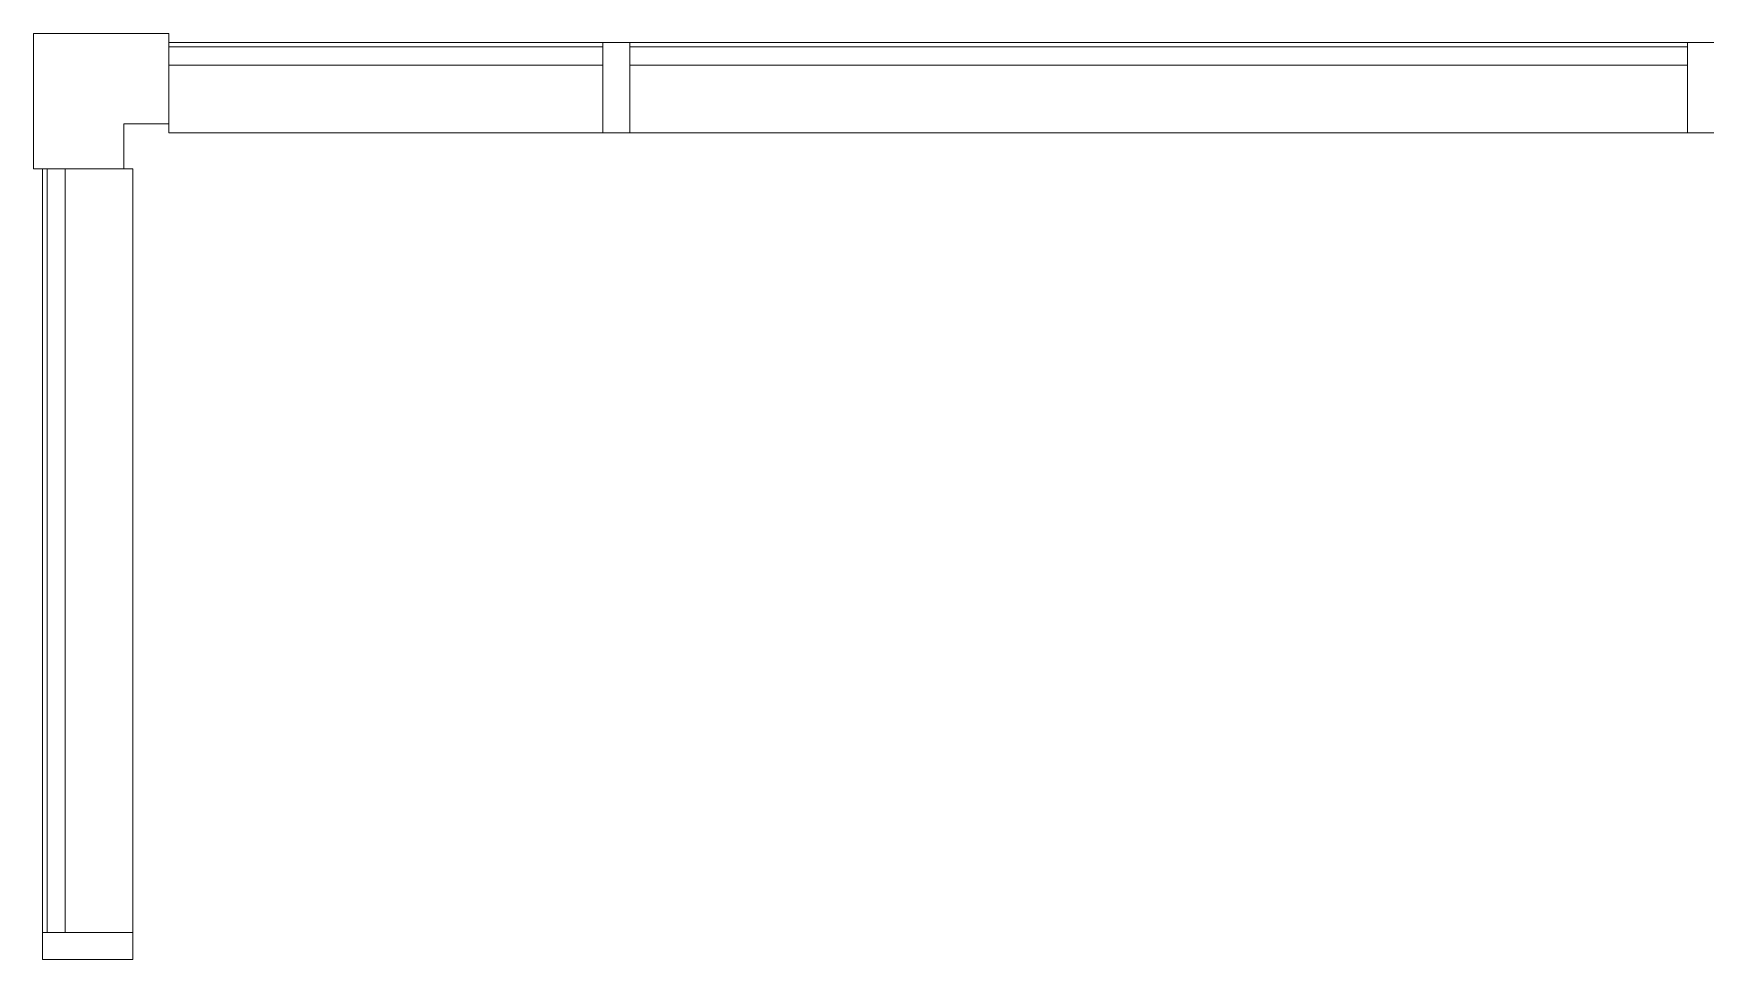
# Model space of a CAD drawing. Header units: inches. Extents: x -1180 to 2011, y -268 to 2143.
# Drawn here: x -1170 to -1077.5, y 2089.9 to 2140.8 of the extents above; entities that cross this region are included whole.
import ezdxf

# ---------------------------------------------------------------- set-up
doc = ezdxf.new("R2010")
doc.units = ezdxf.units.IN
doc.header["$MEASUREMENT"] = 0
doc.layers.add('A-GLAZ-CURT', color=52, linetype='Continuous', lineweight=9)
doc.layers.add('A-GLAZ-CWMG', color=51, linetype='Continuous', lineweight=13)

# ---------------------------------------------------------------- blocks, each defined once
blk = doc.blocks.new('L Corner Mullion - 5_ x 5_ Corner-4982812-6TH FLOOR POWER _ SIGNAL')
at = {"layer": 'A-GLAZ-CWMG', "lineweight": 20}
for p, q in [((2.5, 5), (-2.5, 5)), ((-2.5, 5), (-2.5, 2.5)), ((2.5, -2.5), (2.5, 5)), ((-2.5, 2.5), (-5, 2.5)), ((-5, 2.5), (-5, -2.5)), ((-5, -2.5), (2.5, -2.5))]:
    blk.add_line(p, q, dxfattribs=at)
blk = doc.blocks.new('System Panel - Glazed-4982815-6TH FLOOR POWER _ SIGNAL')
at = {"layer": 'A-GLAZ-CURT', "lineweight": 13}
for p, q in [((12, 1.75), (-12, 1.75)), ((-12, 1.75), (-12, 0.75)), ((12, 0.75), (12, 1.75)), ((-12, 0.75), (12, 0.75))]:
    blk.add_line(p, q, dxfattribs=at)
blk = doc.blocks.new('System Panel - Glazed-4982816-6TH FLOOR POWER _ SIGNAL')
at = {"layer": 'A-GLAZ-CURT', "lineweight": 13}
for p, q in [((29.258, 1.75), (-29.258, 1.75)), ((-29.258, 1.75), (-29.258, 0.75)), ((29.258, 0.75), (29.258, 1.75)), ((-29.258, 0.75), (29.258, 0.75))]:
    blk.add_line(p, q, dxfattribs=at)
blk = doc.blocks.new('Rectangular Mullion - 1_5_ x 2_5_ rectangular-4982763-6TH FLOOR POWER _ SIGNAL')
at = {"layer": 'A-GLAZ-CWMG', "lineweight": 20}
for p, q in [((-0.75, 3), (0.75, 3)), ((-0.75, -2), (-0.75, 3)), ((0.75, 3), (0.75, -2)), ((0.75, -2), (-0.75, -2))]:
    blk.add_line(p, q, dxfattribs=at)
blk = doc.blocks.new('Rectangular Mullion - 1_5_ x 2_5_ rectangular-4982522-6TH FLOOR POWER _ SIGNAL')
at = {"layer": 'A-GLAZ-CWMG', "lineweight": 9}
for p, q in [((-1077.006, 2140.327), (-1018.489, 2140.327)), ((-1018.489, 2135.327), (-1077.006, 2135.327))]:
    blk.add_line(p, q, dxfattribs=at)
blk = doc.blocks.new('Rectangular Mullion - 1_5_ x 2_5_ rectangular-4982523-6TH FLOOR POWER _ SIGNAL')
at = {"layer": 'A-GLAZ-CWMG', "lineweight": 9}
for p, q in [((-1162.522, 2140.327), (-1138.522, 2140.327)), ((-1162.522, 2135.327), (-1162.522, 2135.827)), ((-1138.522, 2135.327), (-1162.522, 2135.327))]:
    blk.add_line(p, q, dxfattribs=at)
blk = doc.blocks.new('System Panel - Glazed-4982769-6TH FLOOR POWER _ SIGNAL')
at = {"layer": 'A-GLAZ-CURT', "lineweight": 13}
for p, q in [((21.125, 1.75), (-21.125, 1.75)), ((-21.125, 1.75), (-21.125, 0.75)), ((21.125, 0.75), (21.125, 1.75)), ((-21.125, 0.75), (21.125, 0.75))]:
    blk.add_line(p, q, dxfattribs=at)
blk = doc.blocks.new('Rectangular Mullion - 1_5_ x 2_5_ rectangular-4982733-6TH FLOOR POWER _ SIGNAL')
at = {"layer": 'A-GLAZ-CWMG', "lineweight": 9}
for p, q in [((-1169.522, 2091.077), (-1169.522, 2133.327)), ((-1165.022, 2133.327), (-1164.522, 2133.327)), ((-1164.522, 2133.327), (-1164.522, 2091.077))]:
    blk.add_line(p, q, dxfattribs=at)

msp = doc.modelspace()

# ---------------------------------------------------------------- block references
at = {"layer": 'A-GLAZ-CURT'}
for name, p in [('System Panel - Glazed-4982815-6TH FLOOR POWER _ SIGNAL', (-1150.522, 2138.327)), ('System Panel - Glazed-4982816-6TH FLOOR POWER _ SIGNAL', (-1107.764, 2138.327))]:
    msp.add_blockref(name, p, dxfattribs=at)
at = {"layer": 'A-GLAZ-CURT', "rotation": 89.9999999999999}
msp.add_blockref('System Panel - Glazed-4982769-6TH FLOOR POWER _ SIGNAL', (-1167.522, 2112.202), dxfattribs=at)
at = {"layer": 'A-GLAZ-CWMG', "lineweight": 9, "rotation": 180}
msp.add_blockref('L Corner Mullion - 5_ x 5_ Corner-4982812-6TH FLOOR POWER _ SIGNAL', (-1167.522, 2138.327), dxfattribs=at)
at = {"layer": 'A-GLAZ-CWMG', "lineweight": 9}
for name, p in [('Rectangular Mullion - 1_5_ x 2_5_ rectangular-4982523-6TH FLOOR POWER _ SIGNAL', (0, 0)), ('Rectangular Mullion - 1_5_ x 2_5_ rectangular-4982522-6TH FLOOR POWER _ SIGNAL', (-60.016, 0)), ('Rectangular Mullion - 1_5_ x 2_5_ rectangular-4982733-6TH FLOOR POWER _ SIGNAL', (0, 0))]:
    msp.add_blockref(name, p, dxfattribs=at)
at = {"layer": 'A-GLAZ-CWMG', "lineweight": 9, "extrusion": (0, 0, -1)}
for p, rotation in [((1137.772, 2138.327), 180), ((1077.756, 2138.327), 180), ((1167.522, 2090.327), 90.00000000000011)]:
    msp.add_blockref('Rectangular Mullion - 1_5_ x 2_5_ rectangular-4982763-6TH FLOOR POWER _ SIGNAL', p, dxfattribs=dict(at, rotation=rotation))

doc.saveas('drawing.dxf')
